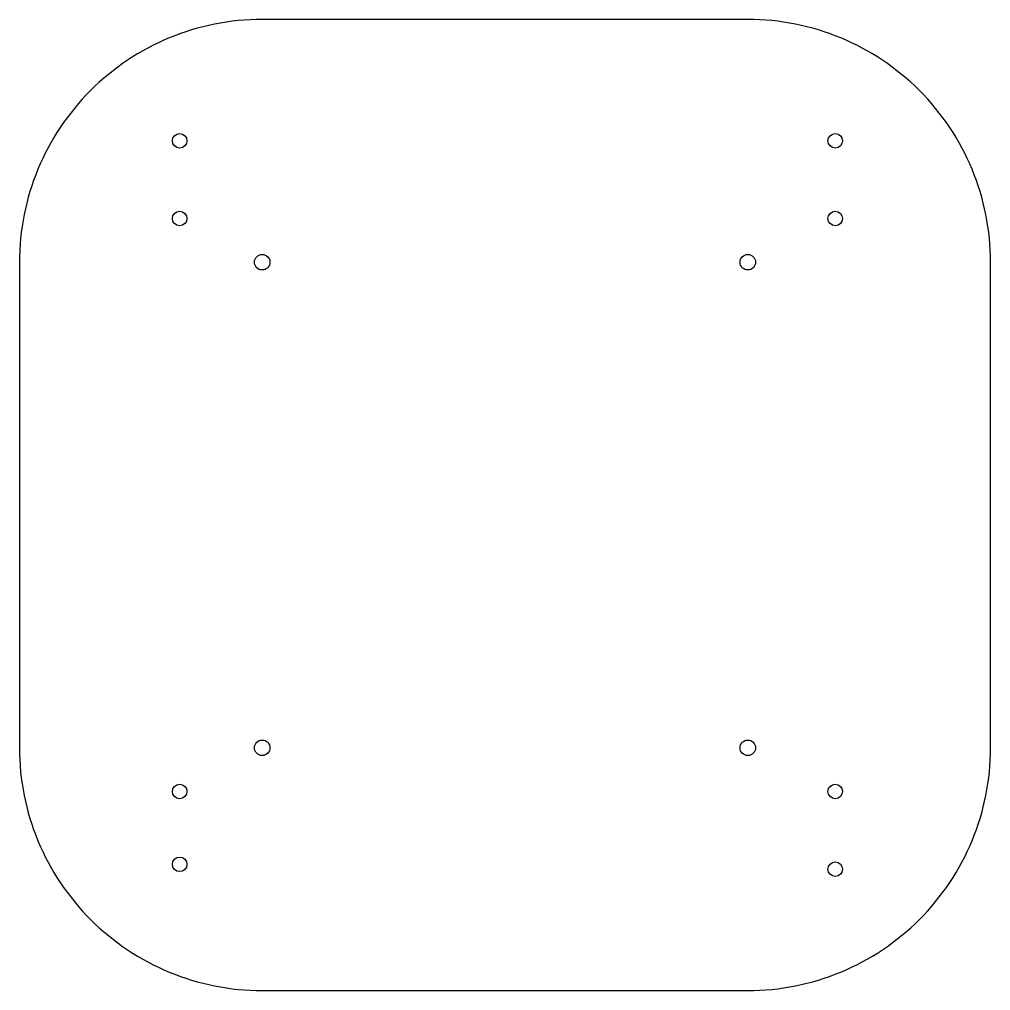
# Model space of a CAD drawing. Header units: millimetres. Extents: x -100 to 100, y -100 to 100.
import ezdxf

# ---------------------------------------------------------------- set-up
doc = ezdxf.new("R2010")
doc.units = ezdxf.units.MM
doc.layers.get('0').update_dxf_attribs({"linetype": 'CONTINUOUS'})

msp = doc.modelspace()

# ---------------------------------------------------------------- linework, layer by layer
msp.add_lwpolyline([(100, 50, 0.414214), (50, 100), (-50, 100, 0.414214), (-100, 50), (-100, -50, 0.414214), (-50, -100), (50, -100, 0.414214), (100, -50)], format="xyb", close=True)
for centre, radius in [((-67, 75), 1.5), ((68, 75), 1.5), ((-67, 59), 1.5), ((68, 59), 1.5), ((-50, 50), 1.6), ((50, 50), 1.6), ((-50, -50), 1.6), ((50, -50), 1.6), ((-67, -59), 1.5), ((68, -59), 1.5), ((-67, -74), 1.5), ((68, -75), 1.5)]:
    msp.add_circle(centre, radius)

doc.saveas('drawing.dxf')
